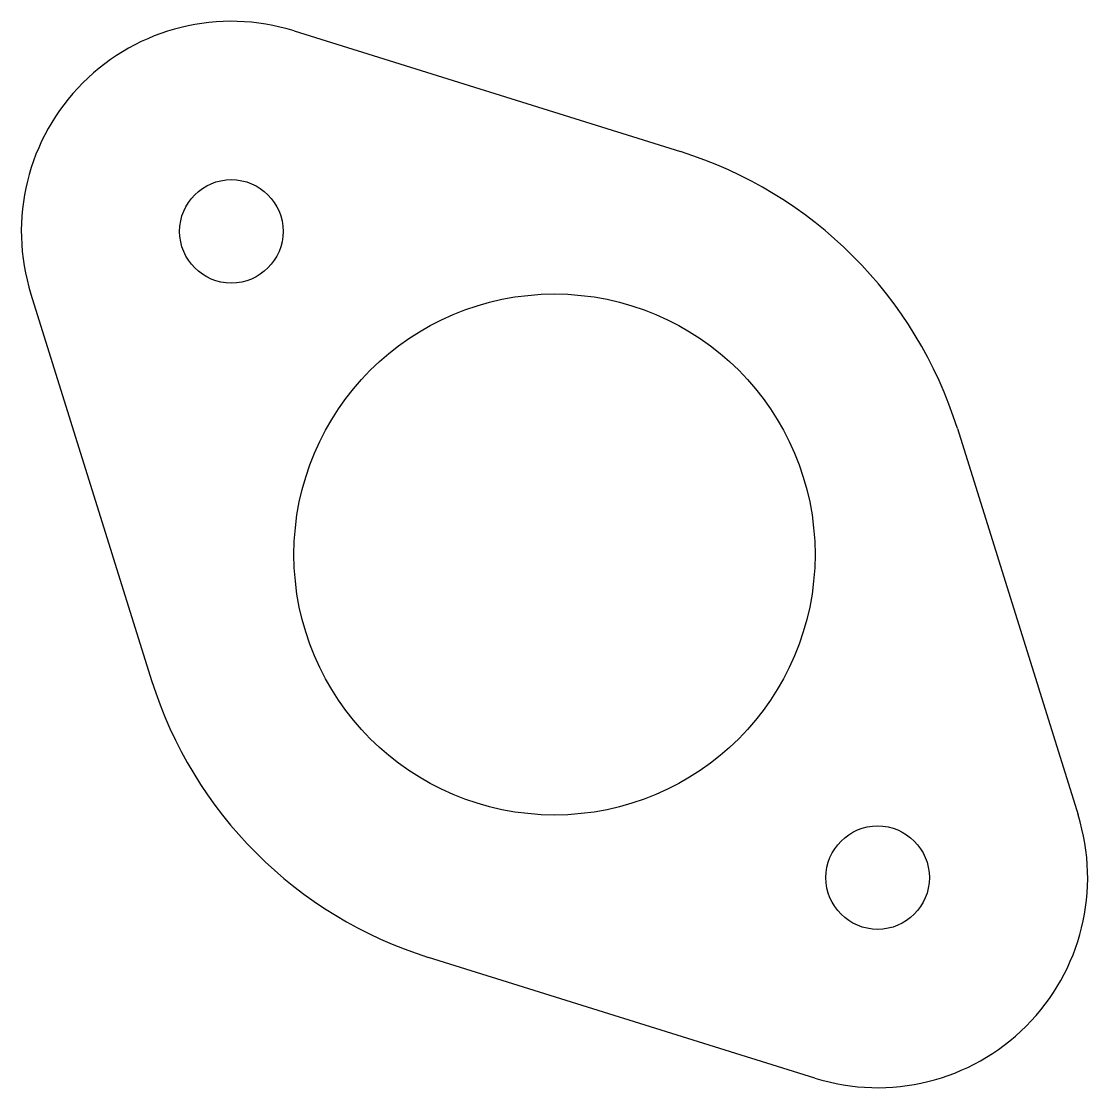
# Model space of a CAD drawing. Header units: millimetres. Extents: x 3.5 to 36.5, y 3.5 to 36.5.
import ezdxf

# ---------------------------------------------------------------- set-up
doc = ezdxf.new("R2010")
doc.units = ezdxf.units.MM
doc.layers.get('0').update_dxf_attribs({"linetype": 'CONTINUOUS', "lineweight": 25, "true_color": 0x000000})

msp = doc.modelspace()

# ---------------------------------------------------------------- linework, layer by layer
for p, q in [((11.939, 36.204), (23.896, 32.468)), ((3.796, 28.061), (7.532, 16.104)), ((32.468, 23.896), (36.204, 11.939)), ((28.061, 3.796), (16.104, 7.532))]:
    msp.add_line(p, q)
for centre, radius in [((10, 30), 1.6), ((20, 20), 8.062), ((30, 10), 1.6)]:
    msp.add_circle(centre, radius)
for centre, radius, start, end in [((10, 30), 6.5, 72.6469, 197.3531), ((20, 20), 13.062, 17.3531, 72.6469), ((20, 20), 13.062, 197.3531, 252.6469), ((30, 10), 6.5, 252.6469, 17.3531)]:
    msp.add_arc(centre, radius, start, end)

doc.saveas('drawing.dxf')
